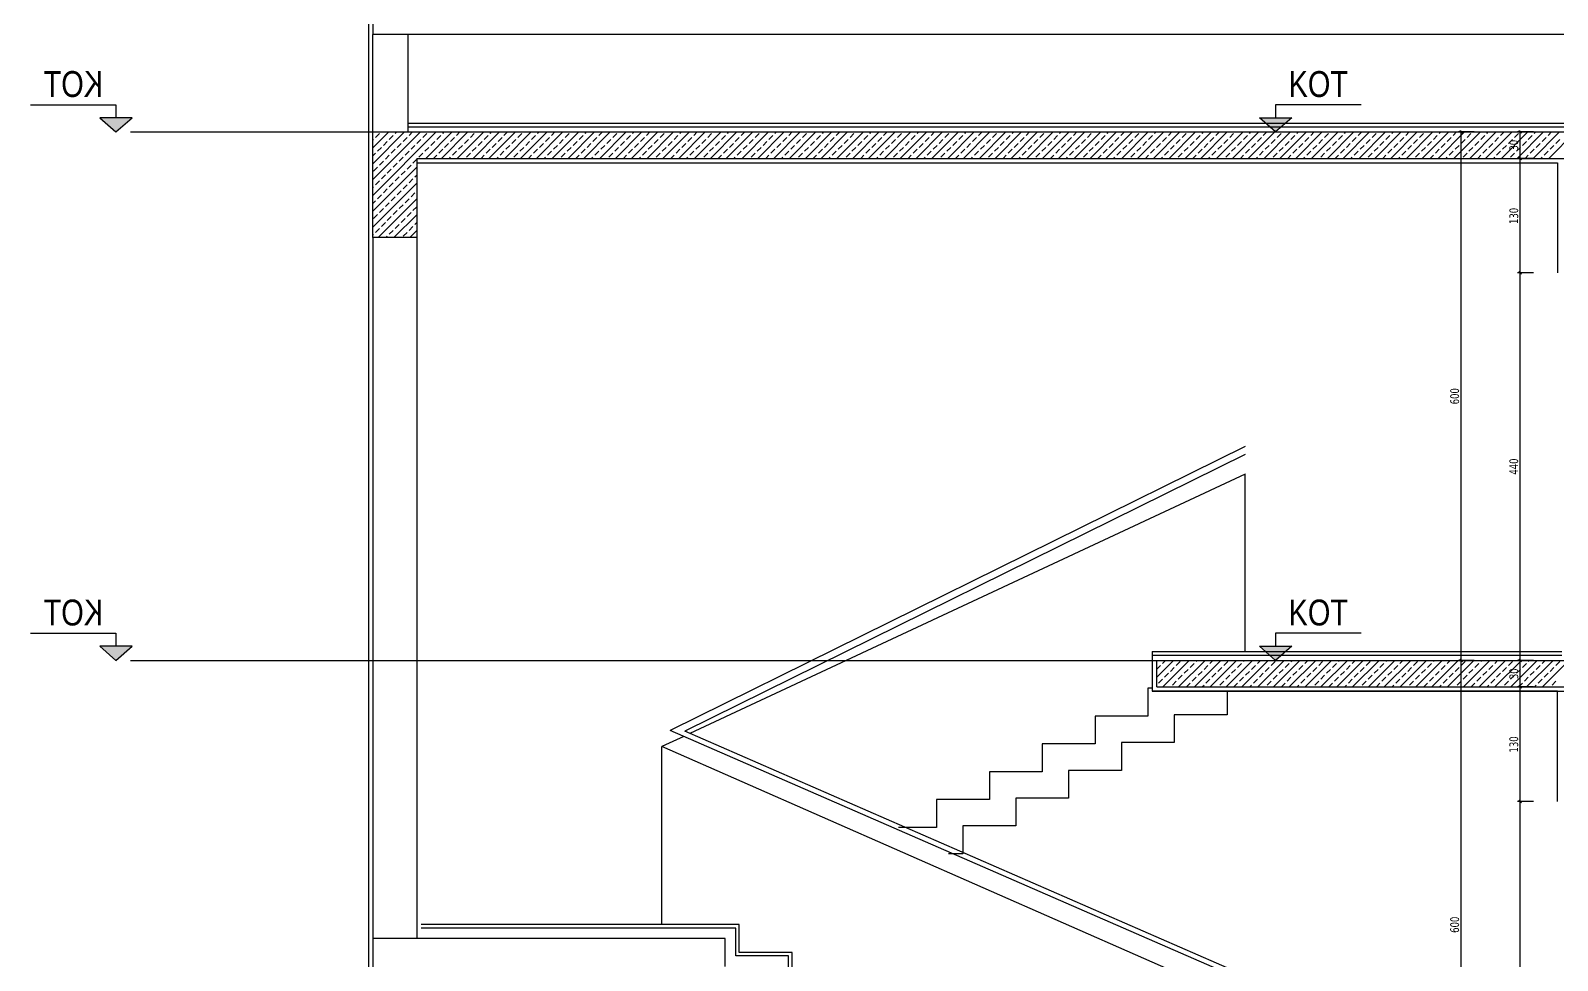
# Model space of a CAD drawing. Header units: millimetres. Extents: x 43168.9 to 43194.6, y -25545.1 to -25543.4.
# Drawn here: x 43181.2859 to 43181.6326, y -25543.9627 to -25543.7515 of the extents above; entities that cross this region are included whole.
import ezdxf
from ezdxf.enums import TextEntityAlignment as Align

# ---------------------------------------------------------------- set-up
doc = ezdxf.new("R2010")
doc.units = ezdxf.units.MM
doc.header["$LTSCALE"] = 200
doc.linetypes.add('kesit_$0$HIDDEN2', pattern=[0.1875, 0.125, -0.0625])
for name, color, linetype in [('duv_sgh', 4, 'Continuous'), ('gor-4_sgh', 17, 'Continuous'), ('kaplama-gnl_sgh', 30, 'Continuous'), ('kesit_$0$gor-2_sgh', 161, 'Continuous'), ('kesit_$0$izd-alt_sgh', 8, 'kesit_$0$HIDDEN2'), ('kesit_$0$metal-mal._sgh', 122, 'Continuous'), ('kolon-b.a_sgh', 6, 'Continuous'), ('olcuic_sgh', 183, 'Continuous'), ('siva_sgh', 145, 'Continuous'), ('tarama-betonarme_sgh', 223, 'Continuous')]:
    doc.layers.add(name, color=color, linetype=linetype)
doc.styles.add('dim', font='VERDANA.TTF', dxfattribs={"width": 0.7})
doc.styles.add('kesit_$0$text2', font='arial.ttf')

msp = doc.modelspace()

# ---------------------------------------------------------------- hatches: boundary and pattern name
for points in [[(43181.30166, -25543.77132), (43181.30901, -25543.77132), (43181.30533, -25543.77456)], [(43181.57231, -25543.77132), (43181.56496, -25543.77132), (43181.56864, -25543.77456)], [(43181.30166, -25543.89132), (43181.30901, -25543.89132), (43181.30533, -25543.89456)], [(43181.57231, -25543.89132), (43181.56496, -25543.89132), (43181.56864, -25543.89456)]]:
    msp.add_hatch(color=256).paths.add_polyline_path(points)

# ---------------------------------------------------------------- linework, layer by layer
at = {"color": 0, "linetype": 'ByBlock'}
for p, q in [((43181.28593, -25543.76838), (43181.30533, -25543.76838)), ((43181.30533, -25543.76838), (43181.30533, -25543.77132)), ((43181.58804, -25543.76838), (43181.56864, -25543.76838)), ((43181.56864, -25543.76838), (43181.56864, -25543.77132)), ((43181.28593, -25543.88838), (43181.30533, -25543.88838)), ((43181.30533, -25543.88838), (43181.30533, -25543.89132)), ((43181.58804, -25543.88838), (43181.56864, -25543.88838)), ((43181.56864, -25543.88838), (43181.56864, -25543.89132))]:
    msp.add_line(p, q, dxfattribs=at)
for p, q in [((43181.30901, -25543.77132), (43181.30166, -25543.77132)), ((43181.30166, -25543.77132), (43181.30533, -25543.77456)), ((43181.30533, -25543.77456), (43181.30901, -25543.77132)), ((43181.56496, -25543.77132), (43181.57231, -25543.77132)), ((43181.56864, -25543.77456), (43181.56496, -25543.77132)), ((43181.57231, -25543.77132), (43181.56864, -25543.77456)), ((43181.30901, -25543.89132), (43181.30166, -25543.89132)), ((43181.30166, -25543.89132), (43181.30533, -25543.89456)), ((43181.30533, -25543.89456), (43181.30901, -25543.89132)), ((43181.56496, -25543.89132), (43181.57231, -25543.89132)), ((43181.56864, -25543.89456), (43181.56496, -25543.89132)), ((43181.57231, -25543.89132), (43181.56864, -25543.89456))]:
    msp.add_line(p, q)
at = {"color": 0, "linetype": 'ByBlock', "lineweight": -2}
for p, q in [((43181.61105, -25543.77486), (43181.61045, -25543.77426)), ((43181.62447, -25543.77486), (43181.62387, -25543.77426)), ((43181.62447, -25543.78086), (43181.62387, -25543.78026)), ((43181.62387, -25543.78026), (43181.62447, -25543.78086)), ((43181.62447, -25543.80686), (43181.62387, -25543.80626)), ((43181.62387, -25543.80626), (43181.62447, -25543.80686)), ((43181.61105, -25543.89486), (43181.61045, -25543.89426)), ((43181.61045, -25543.89426), (43181.61105, -25543.89486)), ((43181.62447, -25543.89486), (43181.62387, -25543.89426)), ((43181.62387, -25543.89426), (43181.62447, -25543.89486)), ((43181.62447, -25543.90086), (43181.62387, -25543.90026)), ((43181.62387, -25543.90026), (43181.62447, -25543.90086)), ((43181.62387, -25543.92626), (43181.62447, -25543.92686)), ((43181.62447, -25543.92686), (43181.62387, -25543.92626))]:
    msp.add_line(p, q, dxfattribs=at)
at = {"layer": 'duv_sgh'}
for p, q in [((43181.36364, -25543.77456), (43181.36364, -25543.75245)), ((43181.37164, -25543.77456), (43181.37164, -25543.75245)), ((43181.36364, -25543.79856), (43181.36364, -25543.95772)), ((43181.36364, -25543.79856), (43181.36364, -25543.95772)), ((43181.37364, -25543.79856), (43181.37364, -25543.95772)), ((43181.37364, -25543.79856), (43181.37364, -25543.95772))]:
    msp.add_line(p, q, dxfattribs=at)
at = {"layer": 'gor-4_sgh'}
for p, q in [((43181.55764, -25543.90156), (43181.55764, -25543.90687)), ((43181.55764, -25543.90687), (43181.54564, -25543.90687)), ((43181.54564, -25543.90687), (43181.54564, -25543.91319)), ((43181.54564, -25543.91319), (43181.53364, -25543.91319)), ((43181.53364, -25543.91319), (43181.53364, -25543.91951)), ((43181.53364, -25543.91951), (43181.52164, -25543.91951)), ((43181.52164, -25543.91951), (43181.52164, -25543.92582)), ((43181.52164, -25543.92582), (43181.50964, -25543.92582)), ((43181.50964, -25543.92582), (43181.50964, -25543.93214)), ((43181.50964, -25543.93214), (43181.49764, -25543.93214)), ((43181.49764, -25543.93214), (43181.49764, -25543.93845)), ((43181.49764, -25543.93845), (43181.4944, -25543.93845))]:
    msp.add_line(p, q, dxfattribs=at)
at = {"layer": 'kaplama-gnl_sgh'}
for p, q in [((43181.37164, -25543.77256), (43181.73764, -25543.77256)), ((43181.37164, -25543.77336), (43181.73764, -25543.77336)), ((43181.54064, -25543.89256), (43181.63364, -25543.89256)), ((43181.54064, -25543.89336), (43181.63364, -25543.89336)), ((43181.44684, -25543.95452), (43181.37464, -25543.95452)), ((43181.44604, -25543.95532), (43181.37464, -25543.95532)), ((43181.44604, -25543.96163), (43181.44604, -25543.95532)), ((43181.44684, -25543.96083), (43181.44684, -25543.95452)), ((43181.45884, -25543.96083), (43181.44684, -25543.96083)), ((43181.45884, -25543.96715), (43181.45884, -25543.96083)), ((43181.45804, -25543.96163), (43181.44604, -25543.96163)), ((43181.45804, -25543.96795), (43181.45804, -25543.96163))]:
    msp.add_line(p, q, dxfattribs=at)
at = {"layer": 'kesit_$0$gor-2_sgh'}
for p, q in [((43181.56171, -25543.85223), (43181.43565, -25543.91114)), ((43181.56171, -25543.89256), (43181.56171, -25543.85222)), ((43181.43424, -25543.9118), (43181.42927, -25543.91412)), ((43181.42927, -25543.95452), (43181.42927, -25543.91412)), ((43181.56165, -25543.97226), (43181.42927, -25543.91412))]:
    msp.add_line(p, q, dxfattribs=at)
at = {"layer": 'kesit_$0$izd-alt_sgh'}
for p, q in [((43181.30862, -25543.77456), (43182.76331, -25543.77456)), ((43181.30862, -25543.89456), (43182.76331, -25543.89456)), ((43181.54064, -25543.90087), (43181.53964, -25543.90087)), ((43181.53964, -25543.90087), (43181.53964, -25543.90719)), ((43181.53964, -25543.90719), (43181.52764, -25543.90719)), ((43181.52764, -25543.90719), (43181.52764, -25543.91351)), ((43181.52764, -25543.91351), (43181.51564, -25543.91351)), ((43181.51564, -25543.91351), (43181.51564, -25543.91982)), ((43181.51564, -25543.91982), (43181.50364, -25543.91982)), ((43181.50364, -25543.91982), (43181.50364, -25543.92614)), ((43181.50364, -25543.92614), (43181.49164, -25543.92614)), ((43181.49164, -25543.92614), (43181.49164, -25543.93245)), ((43181.49164, -25543.93245), (43181.48301, -25543.93245))]:
    msp.add_line(p, q, dxfattribs=at)
at = {"layer": 'kesit_$0$metal-mal._sgh'}
for p, q in [((43181.56171, -25543.84595), (43181.43114, -25543.91045)), ((43181.56171, -25543.84781), (43181.43451, -25543.91064)), ((43181.56017, -25543.96671), (43181.43114, -25543.91045)), ((43181.56357, -25543.96689), (43181.43451, -25543.91064))]:
    msp.add_line(p, q, dxfattribs=at)
at = {"layer": 'kolon-b.a_sgh'}
for p, q in [((43181.36364, -25543.73801), (43181.36364, -25543.75245)), ((43181.73764, -25543.75245), (43181.36364, -25543.75245)), ((43181.36364, -25543.79856), (43181.36364, -25543.77456)), ((43181.36364, -25543.77456), (43181.37364, -25543.77456)), ((43181.37364, -25543.77456), (43181.73764, -25543.77456)), ((43181.37364, -25543.78056), (43181.73764, -25543.78056)), ((43181.37364, -25543.78056), (43181.37364, -25543.79856)), ((43181.37364, -25543.79856), (43181.36364, -25543.79856)), ((43181.54164, -25543.89456), (43181.73764, -25543.89456)), ((43181.54164, -25543.90056), (43181.54164, -25543.89456)), ((43181.54164, -25543.90056), (43181.73764, -25543.90056)), ((43181.44364, -25543.95772), (43181.36364, -25543.95772)), ((43181.36364, -25543.95772), (43181.36364, -25543.98172)), ((43181.44364, -25543.96403), (43181.44364, -25543.95772))]:
    msp.add_line(p, q, dxfattribs=at)
at = {"layer": 'olcuic_sgh'}
for p, q in [((43181.61375, -25543.77456), (43181.61015, -25543.77456)), ((43181.61075, -25543.89481), (43181.61075, -25543.77431)), ((43181.62717, -25543.77456), (43181.62357, -25543.77456)), ((43181.62417, -25543.78081), (43181.62417, -25543.77431)), ((43181.62717, -25543.78056), (43181.62357, -25543.78056)), ((43181.62717, -25543.78056), (43181.62357, -25543.78056)), ((43181.62417, -25543.80681), (43181.62417, -25543.78031)), ((43181.62717, -25543.80656), (43181.62357, -25543.80656)), ((43181.62717, -25543.80656), (43181.62357, -25543.80656)), ((43181.62417, -25543.89481), (43181.62417, -25543.80631)), ((43181.61375, -25543.89456), (43181.61015, -25543.89456)), ((43181.61375, -25543.89456), (43181.61015, -25543.89456)), ((43181.61075, -25544.01481), (43181.61075, -25543.89431)), ((43181.62717, -25543.89456), (43181.62357, -25543.89456)), ((43181.62717, -25543.89456), (43181.62357, -25543.89456)), ((43181.62417, -25543.90081), (43181.62417, -25543.89431)), ((43181.62717, -25543.90056), (43181.62357, -25543.90056)), ((43181.62717, -25543.90056), (43181.62357, -25543.90056)), ((43181.62417, -25543.92681), (43181.62417, -25543.90031)), ((43181.62717, -25543.92656), (43181.62357, -25543.92656)), ((43181.62717, -25543.92656), (43181.62357, -25543.92656)), ((43181.62417, -25544.01481), (43181.62417, -25543.92631))]:
    msp.add_line(p, q, dxfattribs=at)
at = {"layer": 'siva_sgh'}
for p, q in [((43181.36264, -25543.73701), (43181.36264, -25544.46255)), ((43181.37364, -25543.78156), (43181.63264, -25543.78156)), ((43181.63264, -25543.78156), (43181.63264, -25543.80656)), ((43181.54064, -25543.89256), (43181.54064, -25543.90156)), ((43181.63264, -25543.90156), (43181.54064, -25543.90156)), ((43181.54064, -25543.90156), (43181.73664, -25543.90156)), ((43181.63264, -25543.92656), (43181.63264, -25543.90156))]:
    msp.add_line(p, q, dxfattribs=at)
at = {"layer": 'tarama-betonarme_sgh'}
for p, q in [((43181.36364, -25543.77461), (43181.36369, -25543.77456)), ((43181.36364, -25543.7782), (43181.36728, -25543.77456)), ((43181.36364, -25543.78179), (43181.37087, -25543.77456)), ((43181.36364, -25543.78539), (43181.37446, -25543.77456)), ((43181.36364, -25543.78898), (43181.37806, -25543.77456)), ((43181.36364, -25543.77641), (43181.36379, -25543.77625)), ((43181.36424, -25543.7758), (43181.36514, -25543.7749)), ((43181.36604, -25543.7776), (43181.36693, -25543.7767)), ((43181.36738, -25543.77625), (43181.36828, -25543.77535)), ((43181.36873, -25543.7749), (43181.36908, -25543.77456)), ((43181.36918, -25543.77805), (43181.37008, -25543.77715)), ((43181.37053, -25543.7767), (43181.37143, -25543.7758)), ((43181.37187, -25543.77535), (43181.37267, -25543.77456)), ((43181.37367, -25543.77715), (43181.37457, -25543.77625)), ((43181.37502, -25543.7758), (43181.37592, -25543.7749)), ((43181.37565, -25543.78056), (43181.38165, -25543.77456)), ((43181.37681, -25543.7776), (43181.37771, -25543.7767)), ((43181.37816, -25543.77625), (43181.37906, -25543.77535)), ((43181.37924, -25543.78056), (43181.38524, -25543.77456)), ((43181.37951, -25543.7749), (43181.37985, -25543.77456)), ((43181.37996, -25543.77805), (43181.38085, -25543.77715)), ((43181.3813, -25543.7767), (43181.3822, -25543.7758)), ((43181.38265, -25543.77535), (43181.38344, -25543.77456)), ((43181.38283, -25543.78056), (43181.38883, -25543.77456)), ((43181.38445, -25543.77715), (43181.38534, -25543.77625)), ((43181.38579, -25543.7758), (43181.38669, -25543.7749)), ((43181.38643, -25543.78056), (43181.39243, -25543.77456)), ((43181.38759, -25543.7776), (43181.38849, -25543.7767)), ((43181.38894, -25543.77625), (43181.38983, -25543.77535)), ((43181.39002, -25543.78056), (43181.39602, -25543.77456)), ((43181.39028, -25543.7749), (43181.39063, -25543.77456)), ((43181.39073, -25543.77805), (43181.39163, -25543.77715)), ((43181.39208, -25543.7767), (43181.39298, -25543.7758)), ((43181.39343, -25543.77535), (43181.39422, -25543.77456)), ((43181.39361, -25543.78056), (43181.39961, -25543.77456)), ((43181.39522, -25543.77715), (43181.39612, -25543.77625)), ((43181.39657, -25543.7758), (43181.39747, -25543.7749)), ((43181.3972, -25543.78056), (43181.4032, -25543.77456)), ((43181.39837, -25543.7776), (43181.39926, -25543.7767)), ((43181.39971, -25543.77625), (43181.40061, -25543.77535)), ((43181.40079, -25543.78056), (43181.40679, -25543.77456)), ((43181.40106, -25543.7749), (43181.40141, -25543.77456)), ((43181.40151, -25543.77805), (43181.40241, -25543.77715)), ((43181.40286, -25543.7767), (43181.40375, -25543.7758)), ((43181.4042, -25543.77535), (43181.405, -25543.77456)), ((43181.40439, -25543.78056), (43181.41039, -25543.77456)), ((43181.406, -25543.77715), (43181.4069, -25543.77625)), ((43181.40735, -25543.7758), (43181.40824, -25543.7749)), ((43181.40798, -25543.78056), (43181.41398, -25543.77456)), ((43181.40914, -25543.7776), (43181.41004, -25543.7767)), ((43181.41049, -25543.77625), (43181.41139, -25543.77535)), ((43181.41157, -25543.78056), (43181.41757, -25543.77456)), ((43181.41184, -25543.7749), (43181.41218, -25543.77456)), ((43181.41229, -25543.77805), (43181.41318, -25543.77715)), ((43181.41363, -25543.7767), (43181.41453, -25543.7758)), ((43181.41498, -25543.77535), (43181.41577, -25543.77456)), ((43181.41516, -25543.78056), (43181.42116, -25543.77456)), ((43181.41678, -25543.77715), (43181.41767, -25543.77625)), ((43181.41812, -25543.7758), (43181.41902, -25543.7749)), ((43181.41875, -25543.78056), (43181.42475, -25543.77456)), ((43181.41992, -25543.7776), (43181.42082, -25543.7767)), ((43181.42127, -25543.77625), (43181.42216, -25543.77535)), ((43181.42235, -25543.78056), (43181.42835, -25543.77456)), ((43181.42261, -25543.7749), (43181.42296, -25543.77456)), ((43181.42306, -25543.77805), (43181.42396, -25543.77715)), ((43181.42441, -25543.7767), (43181.42531, -25543.7758)), ((43181.42576, -25543.77535), (43181.42655, -25543.77456)), ((43181.42594, -25543.78056), (43181.43194, -25543.77456)), ((43181.42755, -25543.77715), (43181.42845, -25543.77625)), ((43181.4289, -25543.7758), (43181.4298, -25543.7749)), ((43181.42953, -25543.78056), (43181.43553, -25543.77456)), ((43181.43069, -25543.7776), (43181.43159, -25543.7767)), ((43181.43204, -25543.77625), (43181.43294, -25543.77535)), ((43181.43312, -25543.78056), (43181.43912, -25543.77456)), ((43181.43339, -25543.7749), (43181.43373, -25543.77456)), ((43181.43384, -25543.77805), (43181.43474, -25543.77715)), ((43181.43518, -25543.7767), (43181.43608, -25543.7758)), ((43181.43653, -25543.77535), (43181.43733, -25543.77456)), ((43181.43671, -25543.78056), (43181.44271, -25543.77456)), ((43181.43833, -25543.77715), (43181.43923, -25543.77625)), ((43181.43968, -25543.7758), (43181.44057, -25543.7749)), ((43181.44031, -25543.78056), (43181.44631, -25543.77456)), ((43181.44147, -25543.7776), (43181.44237, -25543.7767)), ((43181.44282, -25543.77625), (43181.44372, -25543.77535)), ((43181.4439, -25543.78056), (43181.4499, -25543.77456)), ((43181.44417, -25543.7749), (43181.44451, -25543.77456)), ((43181.44461, -25543.77805), (43181.44551, -25543.77715)), ((43181.44596, -25543.7767), (43181.44686, -25543.7758)), ((43181.44731, -25543.77535), (43181.4481, -25543.77456)), ((43181.44749, -25543.78056), (43181.45349, -25543.77456)), ((43181.4491, -25543.77715), (43181.45, -25543.77625)), ((43181.45045, -25543.7758), (43181.45135, -25543.7749)), ((43181.45108, -25543.78056), (43181.45708, -25543.77456)), ((43181.45225, -25543.7776), (43181.45315, -25543.7767)), ((43181.45359, -25543.77625), (43181.45449, -25543.77535)), ((43181.45468, -25543.78056), (43181.46068, -25543.77456)), ((43181.45494, -25543.7749), (43181.45529, -25543.77456)), ((43181.45539, -25543.77805), (43181.45629, -25543.77715)), ((43181.45674, -25543.7767), (43181.45764, -25543.7758)), ((43181.45808, -25543.77535), (43181.45888, -25543.77456)), ((43181.45827, -25543.78056), (43181.46427, -25543.77456)), ((43181.45988, -25543.77715), (43181.46078, -25543.77625)), ((43181.46123, -25543.7758), (43181.46213, -25543.7749)), ((43181.46186, -25543.78056), (43181.46786, -25543.77456)), ((43181.46302, -25543.7776), (43181.46392, -25543.7767)), ((43181.46437, -25543.77625), (43181.46527, -25543.77535)), ((43181.46545, -25543.78056), (43181.47145, -25543.77456)), ((43181.46572, -25543.7749), (43181.46606, -25543.77456)), ((43181.46617, -25543.77805), (43181.46706, -25543.77715)), ((43181.46751, -25543.7767), (43181.46841, -25543.7758)), ((43181.46886, -25543.77535), (43181.46966, -25543.77456)), ((43181.46904, -25543.78056), (43181.47504, -25543.77456)), ((43181.47066, -25543.77715), (43181.47155, -25543.77625)), ((43181.472, -25543.7758), (43181.4729, -25543.7749)), ((43181.47264, -25543.78056), (43181.47864, -25543.77456)), ((43181.4738, -25543.7776), (43181.4747, -25543.7767)), ((43181.47515, -25543.77625), (43181.47605, -25543.77535)), ((43181.47623, -25543.78056), (43181.48223, -25543.77456)), ((43181.47649, -25543.7749), (43181.47684, -25543.77456)), ((43181.47694, -25543.77805), (43181.47784, -25543.77715)), ((43181.47829, -25543.7767), (43181.47919, -25543.7758)), ((43181.47964, -25543.77535), (43181.48043, -25543.77456)), ((43181.47982, -25543.78056), (43181.48582, -25543.77456)), ((43181.48143, -25543.77715), (43181.48233, -25543.77625)), ((43181.48278, -25543.7758), (43181.48368, -25543.7749)), ((43181.48341, -25543.78056), (43181.48941, -25543.77456)), ((43181.48458, -25543.7776), (43181.48547, -25543.7767)), ((43181.48592, -25543.77625), (43181.48682, -25543.77535)), ((43181.487, -25543.78056), (43181.493, -25543.77456)), ((43181.48727, -25543.7749), (43181.48762, -25543.77456)), ((43181.48772, -25543.77805), (43181.48862, -25543.77715)), ((43181.48907, -25543.7767), (43181.48996, -25543.7758)), ((43181.49041, -25543.77535), (43181.49121, -25543.77456)), ((43181.4906, -25543.78056), (43181.4966, -25543.77456)), ((43181.49221, -25543.77715), (43181.49311, -25543.77625)), ((43181.49356, -25543.7758), (43181.49445, -25543.7749)), ((43181.49419, -25543.78056), (43181.50019, -25543.77456)), ((43181.49535, -25543.7776), (43181.49625, -25543.7767)), ((43181.4967, -25543.77625), (43181.4976, -25543.77535)), ((43181.49778, -25543.78056), (43181.50378, -25543.77456)), ((43181.49805, -25543.7749), (43181.49839, -25543.77456)), ((43181.4985, -25543.77805), (43181.49939, -25543.77715)), ((43181.49984, -25543.7767), (43181.50074, -25543.7758)), ((43181.50119, -25543.77535), (43181.50198, -25543.77456)), ((43181.50137, -25543.78056), (43181.50737, -25543.77456)), ((43181.50299, -25543.77715), (43181.50388, -25543.77625)), ((43181.50433, -25543.7758), (43181.50523, -25543.7749)), ((43181.50496, -25543.78056), (43181.51096, -25543.77456)), ((43181.50613, -25543.7776), (43181.50703, -25543.7767)), ((43181.50748, -25543.77625), (43181.50837, -25543.77535)), ((43181.50856, -25543.78056), (43181.51456, -25543.77456)), ((43181.50882, -25543.7749), (43181.50917, -25543.77456)), ((43181.50927, -25543.77805), (43181.51017, -25543.77715)), ((43181.51062, -25543.7767), (43181.51152, -25543.7758)), ((43181.51197, -25543.77535), (43181.51276, -25543.77456)), ((43181.51215, -25543.78056), (43181.51815, -25543.77456)), ((43181.51376, -25543.77715), (43181.51466, -25543.77625)), ((43181.51511, -25543.7758), (43181.51601, -25543.7749)), ((43181.51574, -25543.78056), (43181.52174, -25543.77456)), ((43181.51691, -25543.7776), (43181.5178, -25543.7767)), ((43181.51825, -25543.77625), (43181.51915, -25543.77535)), ((43181.51933, -25543.78056), (43181.52533, -25543.77456)), ((43181.5196, -25543.7749), (43181.51994, -25543.77456)), ((43181.52005, -25543.77805), (43181.52095, -25543.77715)), ((43181.5214, -25543.7767), (43181.52229, -25543.7758)), ((43181.52274, -25543.77535), (43181.52354, -25543.77456)), ((43181.52292, -25543.78056), (43181.52892, -25543.77456)), ((43181.52454, -25543.77715), (43181.52544, -25543.77625)), ((43181.52589, -25543.7758), (43181.52678, -25543.7749)), ((43181.52652, -25543.78056), (43181.53252, -25543.77456)), ((43181.52768, -25543.7776), (43181.52858, -25543.7767)), ((43181.52903, -25543.77625), (43181.52993, -25543.77535)), ((43181.53011, -25543.78056), (43181.53611, -25543.77456)), ((43181.53038, -25543.7749), (43181.53072, -25543.77456)), ((43181.53082, -25543.77805), (43181.53172, -25543.77715)), ((43181.53217, -25543.7767), (43181.53307, -25543.7758)), ((43181.53352, -25543.77535), (43181.53431, -25543.77456)), ((43181.5337, -25543.78056), (43181.5397, -25543.77456)), ((43181.53531, -25543.77715), (43181.53621, -25543.77625)), ((43181.53666, -25543.7758), (43181.53756, -25543.7749)), ((43181.53729, -25543.78056), (43181.54329, -25543.77456)), ((43181.53846, -25543.7776), (43181.53936, -25543.7767)), ((43181.5398, -25543.77625), (43181.5407, -25543.77535)), ((43181.54089, -25543.78056), (43181.54689, -25543.77456)), ((43181.54115, -25543.7749), (43181.5415, -25543.77456)), ((43181.5416, -25543.77805), (43181.5425, -25543.77715)), ((43181.54295, -25543.7767), (43181.54385, -25543.7758)), ((43181.5443, -25543.77535), (43181.54509, -25543.77456)), ((43181.54448, -25543.78056), (43181.55048, -25543.77456)), ((43181.54609, -25543.77715), (43181.54699, -25543.77625)), ((43181.54744, -25543.7758), (43181.54834, -25543.7749)), ((43181.54807, -25543.78056), (43181.55407, -25543.77456)), ((43181.54923, -25543.7776), (43181.55013, -25543.7767)), ((43181.55058, -25543.77625), (43181.55148, -25543.77535)), ((43181.55166, -25543.78056), (43181.55766, -25543.77456)), ((43181.55193, -25543.7749), (43181.55227, -25543.77456)), ((43181.55238, -25543.77805), (43181.55328, -25543.77715)), ((43181.55372, -25543.7767), (43181.55462, -25543.7758)), ((43181.55507, -25543.77535), (43181.55587, -25543.77456)), ((43181.55525, -25543.78056), (43181.56125, -25543.77456)), ((43181.55687, -25543.77715), (43181.55777, -25543.77625)), ((43181.55821, -25543.7758), (43181.55911, -25543.7749)), ((43181.55885, -25543.78056), (43181.56485, -25543.77456)), ((43181.56001, -25543.7776), (43181.56091, -25543.7767)), ((43181.56136, -25543.77625), (43181.56226, -25543.77535)), ((43181.56244, -25543.78056), (43181.56844, -25543.77456)), ((43181.5627, -25543.7749), (43181.56305, -25543.77456)), ((43181.56315, -25543.77805), (43181.56405, -25543.77715)), ((43181.5645, -25543.7767), (43181.5654, -25543.7758)), ((43181.56585, -25543.77535), (43181.56664, -25543.77456)), ((43181.56603, -25543.78056), (43181.57203, -25543.77456)), ((43181.56764, -25543.77715), (43181.56854, -25543.77625)), ((43181.56899, -25543.7758), (43181.56989, -25543.7749)), ((43181.56962, -25543.78056), (43181.57562, -25543.77456)), ((43181.57079, -25543.7776), (43181.57168, -25543.7767)), ((43181.57213, -25543.77625), (43181.57303, -25543.77535)), ((43181.57321, -25543.78056), (43181.57921, -25543.77456)), ((43181.57348, -25543.7749), (43181.57383, -25543.77456)), ((43181.57393, -25543.77805), (43181.57483, -25543.77715)), ((43181.57528, -25543.7767), (43181.57617, -25543.7758)), ((43181.57662, -25543.77535), (43181.57742, -25543.77456)), ((43181.57681, -25543.78056), (43181.58281, -25543.77456)), ((43181.57842, -25543.77715), (43181.57932, -25543.77625)), ((43181.57977, -25543.7758), (43181.58067, -25543.7749)), ((43181.5804, -25543.78056), (43181.5864, -25543.77456)), ((43181.58156, -25543.7776), (43181.58246, -25543.7767)), ((43181.58291, -25543.77625), (43181.58381, -25543.77535)), ((43181.58399, -25543.78056), (43181.58999, -25543.77456)), ((43181.58426, -25543.7749), (43181.5846, -25543.77456)), ((43181.58471, -25543.77805), (43181.5856, -25543.77715)), ((43181.58605, -25543.7767), (43181.58695, -25543.7758)), ((43181.5874, -25543.77535), (43181.58819, -25543.77456)), ((43181.58758, -25543.78056), (43181.59358, -25543.77456)), ((43181.5892, -25543.77715), (43181.59009, -25543.77625)), ((43181.59054, -25543.7758), (43181.59144, -25543.7749)), ((43181.59117, -25543.78056), (43181.59717, -25543.77456)), ((43181.59234, -25543.7776), (43181.59324, -25543.7767)), ((43181.59369, -25543.77625), (43181.59458, -25543.77535)), ((43181.59477, -25543.78056), (43181.60077, -25543.77456)), ((43181.59503, -25543.7749), (43181.59538, -25543.77456)), ((43181.59548, -25543.77805), (43181.59638, -25543.77715)), ((43181.59683, -25543.7767), (43181.59773, -25543.7758)), ((43181.59818, -25543.77535), (43181.59897, -25543.77456)), ((43181.59836, -25543.78056), (43181.60436, -25543.77456)), ((43181.59997, -25543.77715), (43181.60087, -25543.77625)), ((43181.60132, -25543.7758), (43181.60222, -25543.7749)), ((43181.60195, -25543.78056), (43181.60795, -25543.77456)), ((43181.60312, -25543.7776), (43181.60401, -25543.7767)), ((43181.60446, -25543.77625), (43181.60536, -25543.77535)), ((43181.60554, -25543.78056), (43181.61154, -25543.77456)), ((43181.60581, -25543.7749), (43181.60616, -25543.77456)), ((43181.60626, -25543.77805), (43181.60716, -25543.77715)), ((43181.60761, -25543.7767), (43181.6085, -25543.7758)), ((43181.60895, -25543.77535), (43181.60975, -25543.77456)), ((43181.60914, -25543.78056), (43181.61514, -25543.77456)), ((43181.61075, -25543.77715), (43181.61165, -25543.77625)), ((43181.6121, -25543.7758), (43181.61299, -25543.7749)), ((43181.61273, -25543.78056), (43181.61873, -25543.77456)), ((43181.61389, -25543.7776), (43181.61479, -25543.7767)), ((43181.61524, -25543.77625), (43181.61614, -25543.77535)), ((43181.61632, -25543.78056), (43181.62232, -25543.77456)), ((43181.61659, -25543.7749), (43181.61693, -25543.77456)), ((43181.61704, -25543.77805), (43181.61793, -25543.77715)), ((43181.61838, -25543.7767), (43181.61928, -25543.7758)), ((43181.61973, -25543.77535), (43181.62052, -25543.77456)), ((43181.61991, -25543.78056), (43181.62591, -25543.77456)), ((43181.62153, -25543.77715), (43181.62242, -25543.77625)), ((43181.62287, -25543.7758), (43181.62377, -25543.7749)), ((43181.6235, -25543.78056), (43181.6295, -25543.77456)), ((43181.62467, -25543.7776), (43181.62557, -25543.7767)), ((43181.62602, -25543.77625), (43181.62691, -25543.77535)), ((43181.6271, -25543.78056), (43181.6331, -25543.77456)), ((43181.62736, -25543.7749), (43181.62771, -25543.77456)), ((43181.62781, -25543.77805), (43181.62871, -25543.77715)), ((43181.62916, -25543.7767), (43181.63006, -25543.7758)), ((43181.63051, -25543.77535), (43181.6313, -25543.77456)), ((43181.63069, -25543.78056), (43181.63669, -25543.77456)), ((43181.6323, -25543.77715), (43181.6332, -25543.77625)), ((43181.36364, -25543.78), (43181.36424, -25543.77939)), ((43181.36469, -25543.77895), (43181.36559, -25543.77805)), ((43181.36649, -25543.78074), (43181.36738, -25543.77984)), ((43181.36783, -25543.77939), (43181.36873, -25543.7785)), ((43181.36963, -25543.78119), (43181.37053, -25543.78029)), ((43181.37098, -25543.77984), (43181.37187, -25543.77895)), ((43181.37232, -25543.7785), (43181.37322, -25543.7776)), ((43181.37412, -25543.78029), (43181.37502, -25543.77939)), ((43181.37547, -25543.77895), (43181.37636, -25543.77805)), ((43181.37744, -25543.78056), (43181.37816, -25543.77984)), ((43181.37861, -25543.77939), (43181.37951, -25543.7785)), ((43181.38104, -25543.78056), (43181.3813, -25543.78029)), ((43181.38175, -25543.77984), (43181.38265, -25543.77895)), ((43181.3831, -25543.7785), (43181.384, -25543.7776)), ((43181.3849, -25543.78029), (43181.38579, -25543.77939)), ((43181.38624, -25543.77895), (43181.38714, -25543.77805)), ((43181.38822, -25543.78056), (43181.38894, -25543.77984)), ((43181.38939, -25543.77939), (43181.39028, -25543.7785)), ((43181.39181, -25543.78056), (43181.39208, -25543.78029)), ((43181.39253, -25543.77984), (43181.39343, -25543.77895)), ((43181.39388, -25543.7785), (43181.39477, -25543.7776)), ((43181.39567, -25543.78029), (43181.39657, -25543.77939)), ((43181.39702, -25543.77895), (43181.39792, -25543.77805)), ((43181.399, -25543.78056), (43181.39971, -25543.77984)), ((43181.40016, -25543.77939), (43181.40106, -25543.7785)), ((43181.40259, -25543.78056), (43181.40286, -25543.78029)), ((43181.40331, -25543.77984), (43181.4042, -25543.77895)), ((43181.40465, -25543.7785), (43181.40555, -25543.7776)), ((43181.40645, -25543.78029), (43181.40735, -25543.77939)), ((43181.4078, -25543.77895), (43181.40869, -25543.77805)), ((43181.40977, -25543.78056), (43181.41049, -25543.77984)), ((43181.41094, -25543.77939), (43181.41184, -25543.7785)), ((43181.41337, -25543.78056), (43181.41363, -25543.78029)), ((43181.41408, -25543.77984), (43181.41498, -25543.77895)), ((43181.41543, -25543.7785), (43181.41633, -25543.7776)), ((43181.41722, -25543.78029), (43181.41812, -25543.77939)), ((43181.41857, -25543.77895), (43181.41947, -25543.77805)), ((43181.42055, -25543.78056), (43181.42127, -25543.77984)), ((43181.42171, -25543.77939), (43181.42261, -25543.7785)), ((43181.42414, -25543.78056), (43181.42441, -25543.78029)), ((43181.42486, -25543.77984), (43181.42576, -25543.77895)), ((43181.4262, -25543.7785), (43181.4271, -25543.7776)), ((43181.428, -25543.78029), (43181.4289, -25543.77939)), ((43181.42935, -25543.77895), (43181.43025, -25543.77805)), ((43181.43133, -25543.78056), (43181.43204, -25543.77984)), ((43181.43249, -25543.77939), (43181.43339, -25543.7785)), ((43181.43492, -25543.78056), (43181.43518, -25543.78029)), ((43181.43563, -25543.77984), (43181.43653, -25543.77895)), ((43181.43698, -25543.7785), (43181.43788, -25543.7776)), ((43181.43878, -25543.78029), (43181.43968, -25543.77939)), ((43181.44012, -25543.77895), (43181.44102, -25543.77805)), ((43181.4421, -25543.78056), (43181.44282, -25543.77984)), ((43181.44327, -25543.77939), (43181.44417, -25543.7785)), ((43181.44569, -25543.78056), (43181.44596, -25543.78029)), ((43181.44641, -25543.77984), (43181.44731, -25543.77895)), ((43181.44776, -25543.7785), (43181.44866, -25543.7776)), ((43181.44955, -25543.78029), (43181.45045, -25543.77939)), ((43181.4509, -25543.77895), (43181.4518, -25543.77805)), ((43181.45288, -25543.78056), (43181.45359, -25543.77984)), ((43181.45404, -25543.77939), (43181.45494, -25543.7785)), ((43181.45647, -25543.78056), (43181.45674, -25543.78029)), ((43181.45719, -25543.77984), (43181.45808, -25543.77895)), ((43181.45853, -25543.7785), (43181.45943, -25543.7776)), ((43181.46033, -25543.78029), (43181.46123, -25543.77939)), ((43181.46168, -25543.77895), (43181.46257, -25543.77805)), ((43181.46366, -25543.78056), (43181.46437, -25543.77984)), ((43181.46482, -25543.77939), (43181.46572, -25543.7785)), ((43181.46725, -25543.78056), (43181.46751, -25543.78029)), ((43181.46796, -25543.77984), (43181.46886, -25543.77895)), ((43181.46931, -25543.7785), (43181.47021, -25543.7776)), ((43181.47111, -25543.78029), (43181.472, -25543.77939)), ((43181.47245, -25543.77895), (43181.47335, -25543.77805)), ((43181.47443, -25543.78056), (43181.47515, -25543.77984)), ((43181.4756, -25543.77939), (43181.47649, -25543.7785)), ((43181.47802, -25543.78056), (43181.47829, -25543.78029)), ((43181.47874, -25543.77984), (43181.47964, -25543.77895)), ((43181.48009, -25543.7785), (43181.48098, -25543.7776)), ((43181.48188, -25543.78029), (43181.48278, -25543.77939)), ((43181.48323, -25543.77895), (43181.48413, -25543.77805)), ((43181.48521, -25543.78056), (43181.48592, -25543.77984)), ((43181.48637, -25543.77939), (43181.48727, -25543.7785)), ((43181.4888, -25543.78056), (43181.48907, -25543.78029)), ((43181.48952, -25543.77984), (43181.49041, -25543.77895)), ((43181.49086, -25543.7785), (43181.49176, -25543.7776)), ((43181.49266, -25543.78029), (43181.49356, -25543.77939)), ((43181.49401, -25543.77895), (43181.4949, -25543.77805)), ((43181.49598, -25543.78056), (43181.4967, -25543.77984)), ((43181.49715, -25543.77939), (43181.49805, -25543.7785)), ((43181.49958, -25543.78056), (43181.49984, -25543.78029)), ((43181.50029, -25543.77984), (43181.50119, -25543.77895)), ((43181.50164, -25543.7785), (43181.50254, -25543.7776)), ((43181.50343, -25543.78029), (43181.50433, -25543.77939)), ((43181.50478, -25543.77895), (43181.50568, -25543.77805)), ((43181.50676, -25543.78056), (43181.50748, -25543.77984)), ((43181.50792, -25543.77939), (43181.50882, -25543.7785)), ((43181.51035, -25543.78056), (43181.51062, -25543.78029)), ((43181.51107, -25543.77984), (43181.51197, -25543.77895)), ((43181.51242, -25543.7785), (43181.51331, -25543.7776)), ((43181.51421, -25543.78029), (43181.51511, -25543.77939)), ((43181.51556, -25543.77895), (43181.51646, -25543.77805)), ((43181.51754, -25543.78056), (43181.51825, -25543.77984)), ((43181.5187, -25543.77939), (43181.5196, -25543.7785)), ((43181.52113, -25543.78056), (43181.5214, -25543.78029)), ((43181.52184, -25543.77984), (43181.52274, -25543.77895)), ((43181.52319, -25543.7785), (43181.52409, -25543.7776)), ((43181.52499, -25543.78029), (43181.52589, -25543.77939)), ((43181.52633, -25543.77895), (43181.52723, -25543.77805)), ((43181.52831, -25543.78056), (43181.52903, -25543.77984)), ((43181.52948, -25543.77939), (43181.53038, -25543.7785)), ((43181.53191, -25543.78056), (43181.53217, -25543.78029)), ((43181.53262, -25543.77984), (43181.53352, -25543.77895)), ((43181.53397, -25543.7785), (43181.53487, -25543.7776)), ((43181.53576, -25543.78029), (43181.53666, -25543.77939)), ((43181.53711, -25543.77895), (43181.53801, -25543.77805)), ((43181.53909, -25543.78056), (43181.5398, -25543.77984)), ((43181.54025, -25543.77939), (43181.54115, -25543.7785)), ((43181.54268, -25543.78056), (43181.54295, -25543.78029)), ((43181.5434, -25543.77984), (43181.5443, -25543.77895)), ((43181.54474, -25543.7785), (43181.54564, -25543.7776)), ((43181.54654, -25543.78029), (43181.54744, -25543.77939)), ((43181.54789, -25543.77895), (43181.54879, -25543.77805)), ((43181.54987, -25543.78056), (43181.55058, -25543.77984)), ((43181.55103, -25543.77939), (43181.55193, -25543.7785)), ((43181.55346, -25543.78056), (43181.55372, -25543.78029)), ((43181.55417, -25543.77984), (43181.55507, -25543.77895)), ((43181.55552, -25543.7785), (43181.55642, -25543.7776)), ((43181.55732, -25543.78029), (43181.55821, -25543.77939)), ((43181.55866, -25543.77895), (43181.55956, -25543.77805)), ((43181.56064, -25543.78056), (43181.56136, -25543.77984)), ((43181.56181, -25543.77939), (43181.5627, -25543.7785)), ((43181.56423, -25543.78056), (43181.5645, -25543.78029)), ((43181.56495, -25543.77984), (43181.56585, -25543.77895)), ((43181.5663, -25543.7785), (43181.56719, -25543.7776)), ((43181.56809, -25543.78029), (43181.56899, -25543.77939)), ((43181.56944, -25543.77895), (43181.57034, -25543.77805)), ((43181.57142, -25543.78056), (43181.57213, -25543.77984)), ((43181.57258, -25543.77939), (43181.57348, -25543.7785)), ((43181.57501, -25543.78056), (43181.57528, -25543.78029)), ((43181.57573, -25543.77984), (43181.57662, -25543.77895)), ((43181.57707, -25543.7785), (43181.57797, -25543.7776)), ((43181.57887, -25543.78029), (43181.57977, -25543.77939)), ((43181.58022, -25543.77895), (43181.58111, -25543.77805)), ((43181.58219, -25543.78056), (43181.58291, -25543.77984)), ((43181.58336, -25543.77939), (43181.58426, -25543.7785)), ((43181.58579, -25543.78056), (43181.58605, -25543.78029)), ((43181.5865, -25543.77984), (43181.5874, -25543.77895)), ((43181.58785, -25543.7785), (43181.58875, -25543.7776)), ((43181.58965, -25543.78029), (43181.59054, -25543.77939)), ((43181.59099, -25543.77895), (43181.59189, -25543.77805)), ((43181.59297, -25543.78056), (43181.59369, -25543.77984)), ((43181.59414, -25543.77939), (43181.59503, -25543.7785)), ((43181.59656, -25543.78056), (43181.59683, -25543.78029)), ((43181.59728, -25543.77984), (43181.59818, -25543.77895)), ((43181.59863, -25543.7785), (43181.59952, -25543.7776)), ((43181.60042, -25543.78029), (43181.60132, -25543.77939)), ((43181.60177, -25543.77895), (43181.60267, -25543.77805)), ((43181.60375, -25543.78056), (43181.60446, -25543.77984)), ((43181.60491, -25543.77939), (43181.60581, -25543.7785)), ((43181.60734, -25543.78056), (43181.60761, -25543.78029)), ((43181.60805, -25543.77984), (43181.60895, -25543.77895)), ((43181.6094, -25543.7785), (43181.6103, -25543.7776)), ((43181.6112, -25543.78029), (43181.6121, -25543.77939)), ((43181.61254, -25543.77895), (43181.61344, -25543.77805)), ((43181.61452, -25543.78056), (43181.61524, -25543.77984)), ((43181.61569, -25543.77939), (43181.61659, -25543.7785)), ((43181.61812, -25543.78056), (43181.61838, -25543.78029)), ((43181.61883, -25543.77984), (43181.61973, -25543.77895)), ((43181.62018, -25543.7785), (43181.62108, -25543.7776)), ((43181.62197, -25543.78029), (43181.62287, -25543.77939)), ((43181.62332, -25543.77895), (43181.62422, -25543.77805)), ((43181.6253, -25543.78056), (43181.62602, -25543.77984)), ((43181.62646, -25543.77939), (43181.62736, -25543.7785)), ((43181.62889, -25543.78056), (43181.62916, -25543.78029)), ((43181.62961, -25543.77984), (43181.63051, -25543.77895)), ((43181.63095, -25543.7785), (43181.63185, -25543.7776)), ((43181.36364, -25543.79257), (43181.37364, -25543.78257)), ((43181.36379, -25543.78344), (43181.36469, -25543.78254)), ((43181.36514, -25543.78209), (43181.36604, -25543.78119)), ((43181.36693, -25543.78388), (43181.36783, -25543.78299)), ((43181.36828, -25543.78254), (43181.36918, -25543.78164)), ((43181.37008, -25543.78433), (43181.37098, -25543.78344)), ((43181.37143, -25543.78299), (43181.37232, -25543.78209)), ((43181.37277, -25543.78164), (43181.37364, -25543.78077)), ((43181.36364, -25543.79616), (43181.37364, -25543.78616)), ((43181.36364, -25543.78718), (43181.36379, -25543.78703)), ((43181.36424, -25543.78658), (43181.36514, -25543.78568)), ((43181.36559, -25543.78523), (43181.36649, -25543.78433)), ((43181.36604, -25543.78837), (43181.36693, -25543.78748)), ((43181.36738, -25543.78703), (43181.36828, -25543.78613)), ((43181.36873, -25543.78568), (43181.36963, -25543.78478)), ((43181.37053, -25543.78748), (43181.37143, -25543.78658)), ((43181.37187, -25543.78613), (43181.37277, -25543.78523)), ((43181.37322, -25543.78478), (43181.37364, -25543.78437)), ((43181.36364, -25543.79077), (43181.36424, -25543.79017)), ((43181.36469, -25543.78972), (43181.36559, -25543.78882)), ((43181.36483, -25543.79856), (43181.37364, -25543.78975)), ((43181.36649, -25543.79152), (43181.36738, -25543.79062)), ((43181.36783, -25543.79017), (43181.36873, -25543.78927)), ((43181.36918, -25543.78882), (43181.37008, -25543.78793)), ((43181.37098, -25543.79062), (43181.37187, -25543.78972)), ((43181.37232, -25543.78927), (43181.37322, -25543.78837)), ((43181.36379, -25543.79421), (43181.36469, -25543.79331)), ((43181.36514, -25543.79286), (43181.36604, -25543.79197)), ((43181.36693, -25543.79466), (43181.36783, -25543.79376)), ((43181.36828, -25543.79331), (43181.36918, -25543.79242)), ((43181.36843, -25543.79856), (43181.37364, -25543.79335)), ((43181.36963, -25543.79197), (43181.37053, -25543.79107)), ((43181.37008, -25543.79511), (43181.37098, -25543.79421)), ((43181.37143, -25543.79376), (43181.37232, -25543.79286)), ((43181.37277, -25543.79242), (43181.37364, -25543.79155)), ((43181.36364, -25543.79796), (43181.36379, -25543.7978)), ((43181.36424, -25543.79736), (43181.36514, -25543.79646)), ((43181.36559, -25543.79601), (43181.36649, -25543.79511)), ((43181.36738, -25543.7978), (43181.36828, -25543.79691)), ((43181.36873, -25543.79646), (43181.36963, -25543.79556)), ((43181.37053, -25543.79825), (43181.37143, -25543.79736)), ((43181.37187, -25543.79691), (43181.37277, -25543.79601)), ((43181.37202, -25543.79856), (43181.37364, -25543.79694)), ((43181.37322, -25543.79556), (43181.37364, -25543.79514)), ((43181.36663, -25543.79856), (43181.36693, -25543.79825)), ((43181.54164, -25543.89475), (43181.54183, -25543.89456)), ((43181.54164, -25543.89835), (43181.54542, -25543.89456)), ((43181.54295, -25543.89524), (43181.54363, -25543.89456)), ((43181.54302, -25543.90056), (43181.54902, -25543.89456)), ((43181.54609, -25543.89569), (43181.54699, -25543.89479)), ((43181.54661, -25543.90056), (43181.55261, -25543.89456)), ((43181.5502, -25543.90056), (43181.5562, -25543.89456)), ((43181.55058, -25543.89479), (43181.55081, -25543.89456)), ((43181.55372, -25543.89524), (43181.55441, -25543.89456)), ((43181.55379, -25543.90056), (43181.55979, -25543.89456)), ((43181.55687, -25543.89569), (43181.55777, -25543.89479)), ((43181.55739, -25543.90056), (43181.56339, -25543.89456)), ((43181.56098, -25543.90056), (43181.56698, -25543.89456)), ((43181.56136, -25543.89479), (43181.56159, -25543.89456)), ((43181.5645, -25543.89524), (43181.56518, -25543.89456)), ((43181.56457, -25543.90056), (43181.57057, -25543.89456)), ((43181.56764, -25543.89569), (43181.56854, -25543.89479)), ((43181.56816, -25543.90056), (43181.57416, -25543.89456)), ((43181.57175, -25543.90056), (43181.57775, -25543.89456)), ((43181.57213, -25543.89479), (43181.57237, -25543.89456)), ((43181.57528, -25543.89524), (43181.57596, -25543.89456)), ((43181.57535, -25543.90056), (43181.58135, -25543.89456)), ((43181.57842, -25543.89569), (43181.57932, -25543.89479)), ((43181.57894, -25543.90056), (43181.58494, -25543.89456)), ((43181.58253, -25543.90056), (43181.58853, -25543.89456)), ((43181.58291, -25543.89479), (43181.58314, -25543.89456)), ((43181.58605, -25543.89524), (43181.58673, -25543.89456)), ((43181.58612, -25543.90056), (43181.59212, -25543.89456)), ((43181.5892, -25543.89569), (43181.59009, -25543.89479)), ((43181.58971, -25543.90056), (43181.59571, -25543.89456)), ((43181.59331, -25543.90056), (43181.59931, -25543.89456)), ((43181.59369, -25543.89479), (43181.59392, -25543.89456)), ((43181.59683, -25543.89524), (43181.59751, -25543.89456)), ((43181.5969, -25543.90056), (43181.6029, -25543.89456)), ((43181.59997, -25543.89569), (43181.60087, -25543.89479)), ((43181.60049, -25543.90056), (43181.60649, -25543.89456)), ((43181.60408, -25543.90056), (43181.61008, -25543.89456)), ((43181.60446, -25543.89479), (43181.60469, -25543.89456)), ((43181.60761, -25543.89524), (43181.60829, -25543.89456)), ((43181.60767, -25543.90056), (43181.61367, -25543.89456)), ((43181.61075, -25543.89569), (43181.61165, -25543.89479)), ((43181.61127, -25543.90056), (43181.61727, -25543.89456)), ((43181.61486, -25543.90056), (43181.62086, -25543.89456)), ((43181.61524, -25543.89479), (43181.61547, -25543.89456)), ((43181.61838, -25543.89524), (43181.61906, -25543.89456)), ((43181.61845, -25543.90056), (43181.62445, -25543.89456)), ((43181.62153, -25543.89569), (43181.62242, -25543.89479)), ((43181.62204, -25543.90056), (43181.62804, -25543.89456)), ((43181.62564, -25543.90056), (43181.63164, -25543.89456)), ((43181.62602, -25543.89479), (43181.62625, -25543.89456)), ((43181.62916, -25543.89524), (43181.62984, -25543.89456)), ((43181.62923, -25543.90056), (43181.63523, -25543.89456)), ((43181.6323, -25543.89569), (43181.6332, -25543.89479)), ((43181.54164, -25543.89655), (43181.5425, -25543.89569)), ((43181.5434, -25543.89838), (43181.5443, -25543.89748)), ((43181.54474, -25543.89704), (43181.54564, -25543.89614)), ((43181.54654, -25543.89883), (43181.54744, -25543.89793)), ((43181.54789, -25543.89748), (43181.54879, -25543.89659)), ((43181.54923, -25543.89614), (43181.55013, -25543.89524)), ((43181.54968, -25543.89928), (43181.55058, -25543.89838)), ((43181.55103, -25543.89793), (43181.55193, -25543.89704)), ((43181.55238, -25543.89659), (43181.55328, -25543.89569)), ((43181.55417, -25543.89838), (43181.55507, -25543.89748)), ((43181.55552, -25543.89704), (43181.55642, -25543.89614)), ((43181.55732, -25543.89883), (43181.55821, -25543.89793)), ((43181.55866, -25543.89748), (43181.55956, -25543.89659)), ((43181.56001, -25543.89614), (43181.56091, -25543.89524)), ((43181.56046, -25543.89928), (43181.56136, -25543.89838)), ((43181.56181, -25543.89793), (43181.5627, -25543.89704)), ((43181.56315, -25543.89659), (43181.56405, -25543.89569)), ((43181.56495, -25543.89838), (43181.56585, -25543.89748)), ((43181.5663, -25543.89704), (43181.56719, -25543.89614)), ((43181.56809, -25543.89883), (43181.56899, -25543.89793)), ((43181.56944, -25543.89748), (43181.57034, -25543.89659)), ((43181.57079, -25543.89614), (43181.57168, -25543.89524)), ((43181.57124, -25543.89928), (43181.57213, -25543.89838)), ((43181.57258, -25543.89793), (43181.57348, -25543.89704)), ((43181.57393, -25543.89659), (43181.57483, -25543.89569)), ((43181.57573, -25543.89838), (43181.57662, -25543.89748)), ((43181.57707, -25543.89704), (43181.57797, -25543.89614)), ((43181.57887, -25543.89883), (43181.57977, -25543.89793)), ((43181.58022, -25543.89748), (43181.58111, -25543.89659)), ((43181.58156, -25543.89614), (43181.58246, -25543.89524)), ((43181.58201, -25543.89928), (43181.58291, -25543.89838)), ((43181.58336, -25543.89793), (43181.58426, -25543.89704)), ((43181.58471, -25543.89659), (43181.5856, -25543.89569)), ((43181.5865, -25543.89838), (43181.5874, -25543.89748)), ((43181.58785, -25543.89704), (43181.58875, -25543.89614)), ((43181.58965, -25543.89883), (43181.59054, -25543.89793)), ((43181.59099, -25543.89748), (43181.59189, -25543.89659)), ((43181.59234, -25543.89614), (43181.59324, -25543.89524)), ((43181.59279, -25543.89928), (43181.59369, -25543.89838)), ((43181.59414, -25543.89793), (43181.59503, -25543.89704)), ((43181.59548, -25543.89659), (43181.59638, -25543.89569)), ((43181.59728, -25543.89838), (43181.59818, -25543.89748)), ((43181.59863, -25543.89704), (43181.59952, -25543.89614)), ((43181.60042, -25543.89883), (43181.60132, -25543.89793)), ((43181.60177, -25543.89748), (43181.60267, -25543.89659)), ((43181.60312, -25543.89614), (43181.60401, -25543.89524)), ((43181.60356, -25543.89928), (43181.60446, -25543.89838)), ((43181.60491, -25543.89793), (43181.60581, -25543.89704)), ((43181.60626, -25543.89659), (43181.60716, -25543.89569)), ((43181.60805, -25543.89838), (43181.60895, -25543.89748)), ((43181.6094, -25543.89704), (43181.6103, -25543.89614)), ((43181.6112, -25543.89883), (43181.6121, -25543.89793)), ((43181.61254, -25543.89748), (43181.61344, -25543.89659)), ((43181.61389, -25543.89614), (43181.61479, -25543.89524)), ((43181.61434, -25543.89928), (43181.61524, -25543.89838)), ((43181.61569, -25543.89793), (43181.61659, -25543.89704)), ((43181.61704, -25543.89659), (43181.61793, -25543.89569)), ((43181.61883, -25543.89838), (43181.61973, -25543.89748)), ((43181.62018, -25543.89704), (43181.62108, -25543.89614)), ((43181.62197, -25543.89883), (43181.62287, -25543.89793)), ((43181.62332, -25543.89748), (43181.62422, -25543.89659)), ((43181.62467, -25543.89614), (43181.62557, -25543.89524)), ((43181.62512, -25543.89928), (43181.62602, -25543.89838)), ((43181.62646, -25543.89793), (43181.62736, -25543.89704)), ((43181.62781, -25543.89659), (43181.62871, -25543.89569)), ((43181.62961, -25543.89838), (43181.63051, -25543.89748)), ((43181.63095, -25543.89704), (43181.63185, -25543.89614)), ((43181.54205, -25543.89973), (43181.54295, -25543.89883)), ((43181.54519, -25543.90018), (43181.54609, -25543.89928)), ((43181.54841, -25543.90056), (43181.54923, -25543.89973)), ((43181.552, -25543.90056), (43181.55238, -25543.90018)), ((43181.55283, -25543.89973), (43181.55372, -25543.89883)), ((43181.55597, -25543.90018), (43181.55687, -25543.89928)), ((43181.55918, -25543.90056), (43181.56001, -25543.89973)), ((43181.56277, -25543.90056), (43181.56315, -25543.90018)), ((43181.5636, -25543.89973), (43181.5645, -25543.89883)), ((43181.56675, -25543.90018), (43181.56764, -25543.89928)), ((43181.56996, -25543.90056), (43181.57079, -25543.89973)), ((43181.57355, -25543.90056), (43181.57393, -25543.90018)), ((43181.57438, -25543.89973), (43181.57528, -25543.89883)), ((43181.57752, -25543.90018), (43181.57842, -25543.89928)), ((43181.58073, -25543.90056), (43181.58156, -25543.89973)), ((43181.58433, -25543.90056), (43181.58471, -25543.90018)), ((43181.58516, -25543.89973), (43181.58605, -25543.89883)), ((43181.5883, -25543.90018), (43181.5892, -25543.89928)), ((43181.59151, -25543.90056), (43181.59234, -25543.89973)), ((43181.5951, -25543.90056), (43181.59548, -25543.90018)), ((43181.59593, -25543.89973), (43181.59683, -25543.89883)), ((43181.59907, -25543.90018), (43181.59997, -25543.89928)), ((43181.60229, -25543.90056), (43181.60312, -25543.89973)), ((43181.60588, -25543.90056), (43181.60626, -25543.90018)), ((43181.60671, -25543.89973), (43181.60761, -25543.89883)), ((43181.60985, -25543.90018), (43181.61075, -25543.89928)), ((43181.61306, -25543.90056), (43181.61389, -25543.89973)), ((43181.61666, -25543.90056), (43181.61704, -25543.90018)), ((43181.61748, -25543.89973), (43181.61838, -25543.89883)), ((43181.62063, -25543.90018), (43181.62153, -25543.89928)), ((43181.62384, -25543.90056), (43181.62467, -25543.89973)), ((43181.62743, -25543.90056), (43181.62781, -25543.90018)), ((43181.62826, -25543.89973), (43181.62916, -25543.89883)), ((43181.6314, -25543.90018), (43181.6323, -25543.89928))]:
    msp.add_line(p, q, dxfattribs=at)

# ---------------------------------------------------------------- texts
at = {"color": 0, "linetype": 'ByBlock', "style": 'kesit_$0$text2', "text_generation_flag": 2, "width": 0.8}
for p in [(43181.28888, -25543.76838), (43181.28888, -25543.88838)]:
    msp.add_attdef('KOT', text='+0.00', height=0.00588, dxfattribs=at).set_placement(p, align=Align.BOTTOM_RIGHT)
at = {"color": 0, "linetype": 'ByBlock', "style": 'kesit_$0$text2', "text_generation_flag": 6, "width": 0.8}
for p in [(43181.58509, -25543.76838), (43181.58509, -25543.88838)]:
    msp.add_attdef('KOT', text='+0.00', height=0.00588, rotation=180, dxfattribs=at).set_placement(p, align=Align.BOTTOM_RIGHT)
at = {"layer": 'olcuic_sgh', "color": 2, "style": 'dim', "width": 0.7}
for s, p in [('30', (43181.62371, -25543.7788)), ('130', (43181.62371, -25543.79546)), ('600', (43181.61029, -25543.8364)), ('440', (43181.62371, -25543.85237)), ('30', (43181.62371, -25543.8988)), ('130', (43181.62371, -25543.91546)), ('600', (43181.61029, -25543.9564))]:
    msp.add_text(s, height=0.002, rotation=90, dxfattribs=at).set_placement(p)

doc.saveas('drawing.dxf')
